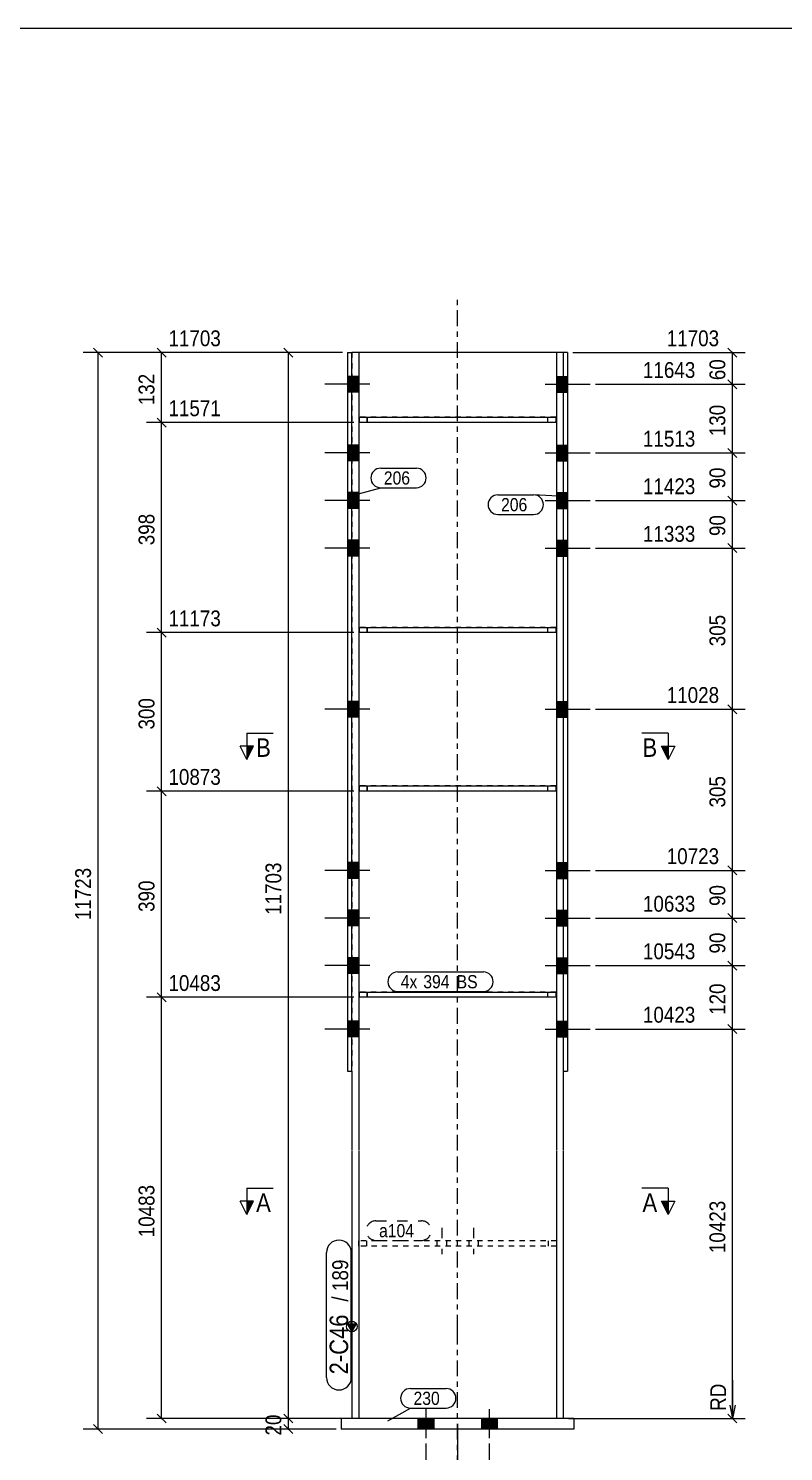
# Model space of a CAD drawing. Header units: millimetres. Extents: x 2 to 579, y 1 to 405.
# Drawn here: x 147.8 to 290.7, y 135.7 to 405 of the extents above; entities that cross this region are included whole.
import ezdxf

# ---------------------------------------------------------------- set-up
doc = ezdxf.new("R2010")
doc.units = ezdxf.units.MM
for name, pattern in [('XKITLINE00', [0]), ('XKITLINE01', [4, 1, -1, 1, -1]), ('XKITLINE02', [4, 2, -2]), ('XKITLINE03', [6, 3, -1, 1, -1])]:
    doc.linetypes.add(name, pattern=pattern)
for name, color, linetype, lineweight in [('Bolt', 3, 'Continuous', 0), ('Dimensions', 7, 'Continuous', 0), ('DrawingSheet', 5, 'Continuous', 0), ('Part', 2, 'Continuous', 0), ('PartMark', 7, 'Continuous', 0), ('Section', 6, 'Continuous', 0)]:
    doc.layers.add(name, color=color, linetype=linetype, lineweight=lineweight)
doc.styles.add('ARIAL', font='ARIAL.TTF')

# ---------------------------------------------------------------- blocks, each defined once
blk = doc.blocks.new('*A5')
at = {"layer": 'Bolt'}
for points in [[(224.53, 141.97), (224.53, 139.97), (221.53, 139.97), (221.53, 141.97)], [(224.53, 141.97), (224.53, 139.97), (221.53, 139.97), (221.53, 141.97)], [(236.53, 141.97), (236.53, 139.97), (233.53, 139.97), (233.53, 141.97)], [(236.53, 141.97), (236.53, 139.97), (233.53, 139.97), (233.53, 141.97)]]:
    blk.add_hatch(color=3, dxfattribs=at).paths.add_polyline_path(points, flags=17)
at = {"layer": 'Bolt', "color": 3, "linetype": 'XKITLINE00', "lineweight": 0}
for p, q in [((223.03, 143.72), (223.03, 138.22)), ((223.03, 143.72), (223.03, 138.22)), ((235.03, 143.72), (235.03, 138.22)), ((235.03, 143.72), (235.03, 138.22)), ((221.53, 141.97), (221.53, 139.97)), ((221.53, 141.97), (221.53, 139.97)), ((224.53, 141.97), (224.53, 139.97)), ((224.53, 141.97), (224.53, 139.97)), ((233.53, 141.97), (233.53, 139.97)), ((233.53, 141.97), (233.53, 139.97)), ((236.53, 141.97), (236.53, 139.97)), ((236.53, 141.97), (236.53, 139.97))]:
    blk.add_line(p, q, dxfattribs=at)
blk = doc.blocks.new('*A6')
at = {"layer": 'Bolt'}
for points in [[(249.03, 336.17), (247.73, 336.17), (247.73, 339.17), (249.03, 339.17)], [(249.03, 336.17), (247.73, 336.17), (247.73, 339.17), (249.03, 339.17)], [(249.83, 336.17), (249.03, 336.17), (249.03, 339.17), (249.83, 339.17)], [(249.83, 336.17), (249.03, 336.17), (249.03, 339.17), (249.83, 339.17)], [(249.03, 323.17), (247.73, 323.17), (247.73, 326.17), (249.03, 326.17)], [(249.03, 323.17), (247.73, 323.17), (247.73, 326.17), (249.03, 326.17)], [(249.83, 323.17), (249.03, 323.17), (249.03, 326.17), (249.83, 326.17)], [(249.83, 323.17), (249.03, 323.17), (249.03, 326.17), (249.83, 326.17)], [(249.03, 314.17), (247.73, 314.17), (247.73, 317.17), (249.03, 317.17)], [(249.03, 314.17), (247.73, 314.17), (247.73, 317.17), (249.03, 317.17)], [(249.83, 314.17), (249.03, 314.17), (249.03, 317.17), (249.83, 317.17)], [(249.83, 314.17), (249.03, 314.17), (249.03, 317.17), (249.83, 317.17)], [(249.03, 305.17), (247.73, 305.17), (247.73, 308.17), (249.03, 308.17)], [(249.03, 305.17), (247.73, 305.17), (247.73, 308.17), (249.03, 308.17)], [(249.83, 305.17), (249.03, 305.17), (249.03, 308.17), (249.83, 308.17)], [(249.83, 305.17), (249.03, 305.17), (249.03, 308.17), (249.83, 308.17)], [(249.03, 274.67), (247.73, 274.67), (247.73, 277.67), (249.03, 277.67)], [(249.03, 274.67), (247.73, 274.67), (247.73, 277.67), (249.03, 277.67)], [(249.83, 274.67), (249.03, 274.67), (249.03, 277.67), (249.83, 277.67)], [(249.83, 274.67), (249.03, 274.67), (249.03, 277.67), (249.83, 277.67)], [(249.03, 244.17), (247.73, 244.17), (247.73, 247.17), (249.03, 247.17)], [(249.03, 244.17), (247.73, 244.17), (247.73, 247.17), (249.03, 247.17)], [(249.83, 244.17), (249.03, 244.17), (249.03, 247.17), (249.83, 247.17)], [(249.83, 244.17), (249.03, 244.17), (249.03, 247.17), (249.83, 247.17)], [(249.03, 235.17), (247.73, 235.17), (247.73, 238.17), (249.03, 238.17)], [(249.03, 235.17), (247.73, 235.17), (247.73, 238.17), (249.03, 238.17)], [(249.83, 235.17), (249.03, 235.17), (249.03, 238.17), (249.83, 238.17)], [(249.83, 235.17), (249.03, 235.17), (249.03, 238.17), (249.83, 238.17)], [(249.03, 226.17), (247.73, 226.17), (247.73, 229.17), (249.03, 229.17)], [(249.03, 226.17), (247.73, 226.17), (247.73, 229.17), (249.03, 229.17)], [(249.83, 226.17), (249.03, 226.17), (249.03, 229.17), (249.83, 229.17)], [(249.83, 226.17), (249.03, 226.17), (249.03, 229.17), (249.83, 229.17)], [(249.03, 214.17), (247.73, 214.17), (247.73, 217.17), (249.03, 217.17)], [(249.03, 214.17), (247.73, 214.17), (247.73, 217.17), (249.03, 217.17)], [(249.83, 214.17), (249.03, 214.17), (249.03, 217.17), (249.83, 217.17)], [(249.83, 214.17), (249.03, 214.17), (249.03, 217.17), (249.83, 217.17)]]:
    blk.add_hatch(color=3, dxfattribs=at).paths.add_polyline_path(points, flags=17)
at = {"layer": 'Bolt', "color": 3, "linetype": 'XKITLINE00', "lineweight": 0}
for p, q in [((245.63, 337.67), (254.13, 337.67)), ((245.63, 337.67), (254.13, 337.67)), ((247.73, 339.17), (249.03, 339.17)), ((247.73, 339.17), (249.03, 339.17)), ((249.03, 339.17), (249.83, 339.17)), ((249.03, 339.17), (249.83, 339.17)), ((247.73, 336.17), (249.03, 336.17)), ((247.73, 336.17), (249.03, 336.17)), ((249.03, 336.17), (249.83, 336.17)), ((249.03, 336.17), (249.83, 336.17)), ((247.73, 326.17), (249.03, 326.17)), ((247.73, 326.17), (249.03, 326.17)), ((249.03, 326.17), (249.83, 326.17)), ((249.03, 326.17), (249.83, 326.17)), ((245.63, 324.67), (254.13, 324.67)), ((245.63, 324.67), (254.13, 324.67)), ((247.73, 323.17), (249.03, 323.17)), ((247.73, 323.17), (249.03, 323.17)), ((249.03, 323.17), (249.83, 323.17)), ((249.03, 323.17), (249.83, 323.17)), ((245.63, 315.67), (254.13, 315.67)), ((245.63, 315.67), (254.13, 315.67)), ((247.73, 317.17), (249.03, 317.17)), ((247.73, 317.17), (249.03, 317.17)), ((249.03, 317.17), (249.83, 317.17)), ((249.03, 317.17), (249.83, 317.17)), ((247.73, 314.17), (249.03, 314.17)), ((247.73, 314.17), (249.03, 314.17)), ((249.03, 314.17), (249.83, 314.17)), ((249.03, 314.17), (249.83, 314.17)), ((247.73, 308.17), (249.03, 308.17)), ((247.73, 308.17), (249.03, 308.17)), ((249.03, 308.17), (249.83, 308.17)), ((249.03, 308.17), (249.83, 308.17)), ((245.63, 306.67), (254.13, 306.67)), ((245.63, 306.67), (254.13, 306.67)), ((247.73, 305.17), (249.03, 305.17)), ((247.73, 305.17), (249.03, 305.17)), ((249.03, 305.17), (249.83, 305.17)), ((249.03, 305.17), (249.83, 305.17)), ((247.73, 277.67), (249.03, 277.67)), ((247.73, 277.67), (249.03, 277.67)), ((249.03, 277.67), (249.83, 277.67)), ((249.03, 277.67), (249.83, 277.67)), ((245.63, 276.17), (254.13, 276.17)), ((245.63, 276.17), (254.13, 276.17)), ((247.73, 274.67), (249.03, 274.67)), ((247.73, 274.67), (249.03, 274.67)), ((249.03, 274.67), (249.83, 274.67)), ((249.03, 274.67), (249.83, 274.67)), ((245.63, 245.67), (254.13, 245.67)), ((245.63, 245.67), (254.13, 245.67)), ((247.73, 247.17), (249.03, 247.17)), ((247.73, 247.17), (249.03, 247.17)), ((249.03, 247.17), (249.83, 247.17)), ((249.03, 247.17), (249.83, 247.17)), ((247.73, 244.17), (249.03, 244.17)), ((247.73, 244.17), (249.03, 244.17)), ((249.03, 244.17), (249.83, 244.17)), ((249.03, 244.17), (249.83, 244.17)), ((247.73, 238.17), (249.03, 238.17)), ((247.73, 238.17), (249.03, 238.17)), ((249.03, 238.17), (249.83, 238.17)), ((249.03, 238.17), (249.83, 238.17)), ((245.63, 236.67), (254.13, 236.67)), ((245.63, 236.67), (254.13, 236.67)), ((247.73, 235.17), (249.03, 235.17)), ((247.73, 235.17), (249.03, 235.17)), ((249.03, 235.17), (249.83, 235.17)), ((249.03, 235.17), (249.83, 235.17)), ((247.73, 229.17), (249.03, 229.17)), ((247.73, 229.17), (249.03, 229.17)), ((249.03, 229.17), (249.83, 229.17)), ((249.03, 229.17), (249.83, 229.17)), ((245.63, 227.67), (254.13, 227.67)), ((245.63, 227.67), (254.13, 227.67)), ((247.73, 226.17), (249.03, 226.17)), ((247.73, 226.17), (249.03, 226.17)), ((249.03, 226.17), (249.83, 226.17)), ((249.03, 226.17), (249.83, 226.17)), ((245.63, 215.67), (254.13, 215.67)), ((245.63, 215.67), (254.13, 215.67)), ((247.73, 217.17), (249.03, 217.17)), ((247.73, 217.17), (249.03, 217.17)), ((249.03, 217.17), (249.83, 217.17)), ((249.03, 217.17), (249.83, 217.17)), ((247.73, 214.17), (249.03, 214.17)), ((247.73, 214.17), (249.03, 214.17)), ((249.03, 214.17), (249.83, 214.17)), ((249.03, 214.17), (249.83, 214.17))]:
    blk.add_line(p, q, dxfattribs=at)
blk = doc.blocks.new('*A7')
at = {"layer": 'Bolt'}
for points in [[(209.03, 336.17), (208.23, 336.17), (208.23, 339.17), (209.03, 339.17)], [(209.03, 336.17), (208.23, 336.17), (208.23, 339.17), (209.03, 339.17)], [(210.33, 336.17), (209.03, 336.17), (209.03, 339.17), (210.33, 339.17)], [(210.33, 336.17), (209.03, 336.17), (209.03, 339.17), (210.33, 339.17)], [(209.03, 323.17), (208.23, 323.17), (208.23, 326.17), (209.03, 326.17)], [(209.03, 323.17), (208.23, 323.17), (208.23, 326.17), (209.03, 326.17)], [(210.33, 323.17), (209.03, 323.17), (209.03, 326.17), (210.33, 326.17)], [(210.33, 323.17), (209.03, 323.17), (209.03, 326.17), (210.33, 326.17)], [(209.03, 314.17), (208.23, 314.17), (208.23, 317.17), (209.03, 317.17)], [(209.03, 314.17), (208.23, 314.17), (208.23, 317.17), (209.03, 317.17)], [(210.33, 314.17), (209.03, 314.17), (209.03, 317.17), (210.33, 317.17)], [(210.33, 314.17), (209.03, 314.17), (209.03, 317.17), (210.33, 317.17)], [(209.03, 305.17), (208.23, 305.17), (208.23, 308.17), (209.03, 308.17)], [(209.03, 305.17), (208.23, 305.17), (208.23, 308.17), (209.03, 308.17)], [(210.33, 305.17), (209.03, 305.17), (209.03, 308.17), (210.33, 308.17)], [(210.33, 305.17), (209.03, 305.17), (209.03, 308.17), (210.33, 308.17)], [(209.03, 274.67), (208.23, 274.67), (208.23, 277.67), (209.03, 277.67)], [(209.03, 274.67), (208.23, 274.67), (208.23, 277.67), (209.03, 277.67)], [(210.33, 274.67), (209.03, 274.67), (209.03, 277.67), (210.33, 277.67)], [(210.33, 274.67), (209.03, 274.67), (209.03, 277.67), (210.33, 277.67)], [(209.03, 244.17), (208.23, 244.17), (208.23, 247.17), (209.03, 247.17)], [(209.03, 244.17), (208.23, 244.17), (208.23, 247.17), (209.03, 247.17)], [(210.33, 244.17), (209.03, 244.17), (209.03, 247.17), (210.33, 247.17)], [(210.33, 244.17), (209.03, 244.17), (209.03, 247.17), (210.33, 247.17)], [(209.03, 235.17), (208.23, 235.17), (208.23, 238.17), (209.03, 238.17)], [(209.03, 235.17), (208.23, 235.17), (208.23, 238.17), (209.03, 238.17)], [(210.33, 235.17), (209.03, 235.17), (209.03, 238.17), (210.33, 238.17)], [(210.33, 235.17), (209.03, 235.17), (209.03, 238.17), (210.33, 238.17)], [(209.03, 226.17), (208.23, 226.17), (208.23, 229.17), (209.03, 229.17)], [(209.03, 226.17), (208.23, 226.17), (208.23, 229.17), (209.03, 229.17)], [(210.33, 226.17), (209.03, 226.17), (209.03, 229.17), (210.33, 229.17)], [(210.33, 226.17), (209.03, 226.17), (209.03, 229.17), (210.33, 229.17)], [(209.03, 214.17), (208.23, 214.17), (208.23, 217.17), (209.03, 217.17)], [(209.03, 214.17), (208.23, 214.17), (208.23, 217.17), (209.03, 217.17)], [(210.33, 214.17), (209.03, 214.17), (209.03, 217.17), (210.33, 217.17)], [(210.33, 214.17), (209.03, 214.17), (209.03, 217.17), (210.33, 217.17)]]:
    blk.add_hatch(color=3, dxfattribs=at).paths.add_polyline_path(points, flags=17)
at = {"layer": 'Bolt', "color": 3, "linetype": 'XKITLINE00', "lineweight": 0}
for p, q in [((212.43, 337.67), (203.93, 337.67)), ((212.43, 337.67), (203.93, 337.67)), ((209.03, 339.17), (208.23, 339.17)), ((209.03, 339.17), (208.23, 339.17)), ((210.33, 339.17), (209.03, 339.17)), ((210.33, 339.17), (209.03, 339.17)), ((209.03, 336.17), (208.23, 336.17)), ((209.03, 336.17), (208.23, 336.17)), ((210.33, 336.17), (209.03, 336.17)), ((210.33, 336.17), (209.03, 336.17)), ((209.03, 326.17), (208.23, 326.17)), ((209.03, 326.17), (208.23, 326.17)), ((210.33, 326.17), (209.03, 326.17)), ((210.33, 326.17), (209.03, 326.17)), ((212.43, 324.67), (203.93, 324.67)), ((212.43, 324.67), (203.93, 324.67)), ((209.03, 323.17), (208.23, 323.17)), ((209.03, 323.17), (208.23, 323.17)), ((210.33, 323.17), (209.03, 323.17)), ((210.33, 323.17), (209.03, 323.17)), ((212.43, 315.67), (203.93, 315.67)), ((212.43, 315.67), (203.93, 315.67)), ((209.03, 317.17), (208.23, 317.17)), ((209.03, 317.17), (208.23, 317.17)), ((210.33, 317.17), (209.03, 317.17)), ((210.33, 317.17), (209.03, 317.17)), ((209.03, 314.17), (208.23, 314.17)), ((209.03, 314.17), (208.23, 314.17)), ((210.33, 314.17), (209.03, 314.17)), ((210.33, 314.17), (209.03, 314.17)), ((209.03, 308.17), (208.23, 308.17)), ((209.03, 308.17), (208.23, 308.17)), ((210.33, 308.17), (209.03, 308.17)), ((210.33, 308.17), (209.03, 308.17)), ((212.43, 306.67), (203.93, 306.67)), ((212.43, 306.67), (203.93, 306.67)), ((209.03, 305.17), (208.23, 305.17)), ((209.03, 305.17), (208.23, 305.17)), ((210.33, 305.17), (209.03, 305.17)), ((210.33, 305.17), (209.03, 305.17)), ((209.03, 277.67), (208.23, 277.67)), ((209.03, 277.67), (208.23, 277.67)), ((210.33, 277.67), (209.03, 277.67)), ((210.33, 277.67), (209.03, 277.67)), ((212.43, 276.17), (203.93, 276.17)), ((212.43, 276.17), (203.93, 276.17)), ((209.03, 274.67), (208.23, 274.67)), ((209.03, 274.67), (208.23, 274.67)), ((210.33, 274.67), (209.03, 274.67)), ((210.33, 274.67), (209.03, 274.67)), ((212.43, 245.67), (203.93, 245.67)), ((212.43, 245.67), (203.93, 245.67)), ((209.03, 247.17), (208.23, 247.17)), ((209.03, 247.17), (208.23, 247.17)), ((210.33, 247.17), (209.03, 247.17)), ((210.33, 247.17), (209.03, 247.17)), ((209.03, 244.17), (208.23, 244.17)), ((209.03, 244.17), (208.23, 244.17)), ((210.33, 244.17), (209.03, 244.17)), ((210.33, 244.17), (209.03, 244.17)), ((209.03, 238.17), (208.23, 238.17)), ((209.03, 238.17), (208.23, 238.17)), ((210.33, 238.17), (209.03, 238.17)), ((210.33, 238.17), (209.03, 238.17)), ((212.43, 236.67), (203.93, 236.67)), ((212.43, 236.67), (203.93, 236.67)), ((209.03, 235.17), (208.23, 235.17)), ((209.03, 235.17), (208.23, 235.17)), ((210.33, 235.17), (209.03, 235.17)), ((210.33, 235.17), (209.03, 235.17)), ((209.03, 229.17), (208.23, 229.17)), ((209.03, 229.17), (208.23, 229.17)), ((210.33, 229.17), (209.03, 229.17)), ((210.33, 229.17), (209.03, 229.17)), ((212.43, 227.67), (203.93, 227.67)), ((212.43, 227.67), (203.93, 227.67)), ((209.03, 226.17), (208.23, 226.17)), ((209.03, 226.17), (208.23, 226.17)), ((210.33, 226.17), (209.03, 226.17)), ((210.33, 226.17), (209.03, 226.17)), ((212.43, 215.67), (203.93, 215.67)), ((212.43, 215.67), (203.93, 215.67)), ((209.03, 217.17), (208.23, 217.17)), ((209.03, 217.17), (208.23, 217.17)), ((210.33, 217.17), (209.03, 217.17)), ((210.33, 217.17), (209.03, 217.17)), ((209.03, 214.17), (208.23, 214.17)), ((209.03, 214.17), (208.23, 214.17)), ((210.33, 214.17), (209.03, 214.17)), ((210.33, 214.17), (209.03, 214.17))]:
    blk.add_line(p, q, dxfattribs=at)
blk = doc.blocks.new('*A8')
at = {"layer": 'Bolt', "color": 3, "linetype": 'XKITLINE02', "lineweight": 0}
for p, q in [((226.03, 178.07), (226.03, 173.07)), ((226.03, 178.07), (226.03, 173.07)), ((232.03, 178.07), (232.03, 173.07)), ((232.03, 178.07), (232.03, 173.07)), ((225.13, 175.57), (225.13, 174.57)), ((225.13, 175.57), (225.13, 174.57)), ((226.93, 175.57), (226.93, 174.57)), ((226.93, 175.57), (226.93, 174.57)), ((231.13, 175.57), (231.13, 174.57)), ((231.13, 175.57), (231.13, 174.57)), ((232.93, 175.57), (232.93, 174.57)), ((232.93, 175.57), (232.93, 174.57))]:
    blk.add_line(p, q, dxfattribs=at)
blk = doc.blocks.new('*A9')
at = {"layer": 'Part'}
blk.add_hatch(color=2, dxfattribs=at).paths.add_polyline_path([(208.23, 159.88), (209.83, 159.88), (209.03, 158.48)], flags=17)
at = {"layer": 'Part', "color": 7, "linetype": 'XKITLINE03', "lineweight": 0}
for p, q in [((229.03, 192.67), (229.03, 353.67)), ((229.03, 158.57), (229.03, 192.57)), ((229.03, 131.97), (229.03, 158.47))]:
    blk.add_line(p, q, dxfattribs=at)
at = {"layer": 'Part', "color": 2, "linetype": 'XKITLINE00', "lineweight": 0}
for p, q in [((249.03, 343.67), (209.03, 343.67)), ((210.33, 343.67), (210.33, 192.67)), ((247.73, 343.67), (247.73, 192.67)), ((209.03, 207.67), (209.03, 192.67)), ((249.03, 207.67), (249.03, 192.67)), ((209.03, 192.57), (209.03, 158.57)), ((210.33, 192.57), (210.33, 158.57)), ((247.73, 192.57), (247.73, 158.57)), ((249.03, 192.57), (249.03, 158.57)), ((209.03, 158.48), (208.23, 159.88)), ((208.23, 159.88), (209.83, 159.88)), ((209.83, 159.88), (209.03, 158.48)), ((209.03, 158.47), (209.03, 141.97)), ((210.33, 158.47), (210.33, 141.97)), ((247.73, 158.47), (247.73, 141.97)), ((249.03, 158.47), (249.03, 141.97))]:
    blk.add_line(p, q, dxfattribs=at)
at = {"layer": 'Part', "color": 7, "linetype": 'XKITLINE01', "lineweight": 0}
for p, q in [((209.03, 343.67), (209.03, 207.67)), ((249.03, 343.67), (249.03, 207.67)), ((249.03, 141.97), (209.03, 141.97))]:
    blk.add_line(p, q, dxfattribs=at)
at = {"layer": 'Part', "color": 2, "linetype": 'XKITLINE00', "lineweight": 0}
blk.add_circle((209.03, 159.38), 1, dxfattribs=at)
blk = doc.blocks.new('*A10')
at = {"layer": 'Part', "color": 2, "linetype": 'XKITLINE00', "lineweight": 0}
for p, q in [((251.03, 141.97), (207.03, 141.97)), ((207.03, 141.97), (207.03, 139.97)), ((251.03, 141.97), (251.03, 139.97)), ((251.03, 139.97), (207.03, 139.97))]:
    blk.add_line(p, q, dxfattribs=at)
blk = doc.blocks.new('*A11')
at = {"layer": 'Part', "color": 2, "linetype": 'XKITLINE00', "lineweight": 0}
for p, q in [((210.43, 222.67), (247.63, 222.67)), ((210.43, 222.67), (210.43, 221.67)), ((247.63, 221.67), (210.43, 221.67)), ((247.63, 222.67), (247.63, 221.67))]:
    blk.add_line(p, q, dxfattribs=at)
at = {"layer": 'Part', "color": 7, "linetype": 'XKITLINE01', "lineweight": 0}
for p, q in [((211.93, 221.67), (211.93, 222.67)), ((246.13, 221.67), (246.13, 222.67))]:
    blk.add_line(p, q, dxfattribs=at)
blk = doc.blocks.new('*A12')
at = {"layer": 'Part', "color": 7, "linetype": 'XKITLINE01', "lineweight": 0}
for p, q in [((247.63, 222.67), (210.43, 222.67)), ((210.43, 221.67), (210.43, 222.67)), ((247.63, 221.67), (210.43, 221.67)), ((211.93, 222.67), (211.93, 221.67)), ((246.13, 221.67), (246.13, 222.67)), ((247.63, 222.67), (247.63, 221.67))]:
    blk.add_line(p, q, dxfattribs=at)
blk = doc.blocks.new('*A13')
at = {"layer": 'Part', "color": 2, "linetype": 'XKITLINE00', "lineweight": 0}
for p, q in [((210.43, 261.67), (247.63, 261.67)), ((210.43, 261.67), (210.43, 260.67)), ((247.63, 261.67), (247.63, 260.67)), ((247.63, 260.67), (210.43, 260.67))]:
    blk.add_line(p, q, dxfattribs=at)
at = {"layer": 'Part', "color": 7, "linetype": 'XKITLINE01', "lineweight": 0}
for p, q in [((211.93, 260.67), (211.93, 261.67)), ((246.13, 260.67), (246.13, 261.67))]:
    blk.add_line(p, q, dxfattribs=at)
blk = doc.blocks.new('*A14')
at = {"layer": 'Part', "color": 7, "linetype": 'XKITLINE01', "lineweight": 0}
for p, q in [((247.63, 261.67), (210.43, 261.67)), ((210.43, 260.67), (210.43, 261.67)), ((211.93, 261.67), (211.93, 260.67)), ((246.13, 260.67), (246.13, 261.67)), ((247.63, 261.67), (247.63, 260.67)), ((247.63, 260.67), (210.43, 260.67))]:
    blk.add_line(p, q, dxfattribs=at)
blk = doc.blocks.new('*A15')
at = {"layer": 'Part', "color": 2, "linetype": 'XKITLINE00', "lineweight": 0}
for p, q in [((210.43, 291.67), (247.63, 291.67)), ((210.43, 291.67), (210.43, 290.67)), ((247.63, 291.67), (247.63, 290.67)), ((247.63, 290.67), (210.43, 290.67))]:
    blk.add_line(p, q, dxfattribs=at)
at = {"layer": 'Part', "color": 7, "linetype": 'XKITLINE01', "lineweight": 0}
for p, q in [((211.93, 290.67), (211.93, 291.67)), ((246.13, 290.67), (246.13, 291.67))]:
    blk.add_line(p, q, dxfattribs=at)
blk = doc.blocks.new('*A16')
at = {"layer": 'Part', "color": 7, "linetype": 'XKITLINE01', "lineweight": 0}
for p, q in [((247.63, 291.67), (210.43, 291.67)), ((210.43, 290.67), (210.43, 291.67)), ((211.93, 291.67), (211.93, 290.67)), ((246.13, 290.67), (246.13, 291.67)), ((247.63, 291.67), (247.63, 290.67)), ((247.63, 290.67), (210.43, 290.67))]:
    blk.add_line(p, q, dxfattribs=at)
blk = doc.blocks.new('*A17')
at = {"layer": 'Part', "color": 2, "linetype": 'XKITLINE00', "lineweight": 0}
for p, q in [((210.43, 331.43), (247.63, 331.43)), ((210.43, 331.43), (210.43, 330.43)), ((247.63, 331.43), (247.63, 330.43)), ((247.63, 330.43), (210.43, 330.43))]:
    blk.add_line(p, q, dxfattribs=at)
at = {"layer": 'Part', "color": 7, "linetype": 'XKITLINE01', "lineweight": 0}
for p, q in [((211.93, 330.43), (211.93, 331.43)), ((246.13, 330.43), (246.13, 331.43))]:
    blk.add_line(p, q, dxfattribs=at)
blk = doc.blocks.new('*A18')
at = {"layer": 'Part', "color": 7, "linetype": 'XKITLINE01', "lineweight": 0}
for p, q in [((247.63, 331.43), (210.43, 331.43)), ((210.43, 330.43), (210.43, 331.43)), ((211.93, 331.43), (211.93, 330.43)), ((246.13, 330.43), (246.13, 331.43)), ((247.63, 331.43), (247.63, 330.43)), ((247.63, 330.43), (210.43, 330.43))]:
    blk.add_line(p, q, dxfattribs=at)
blk = doc.blocks.new('*A19')
at = {"layer": 'Part', "color": 2, "linetype": 'XKITLINE00', "lineweight": 0}
for p, q in [((249.83, 343.67), (249.03, 343.67)), ((249.03, 343.67), (249.03, 207.67)), ((249.83, 343.67), (249.83, 207.67)), ((249.03, 207.67), (249.83, 207.67))]:
    blk.add_line(p, q, dxfattribs=at)
blk = doc.blocks.new('*A20')
at = {"layer": 'Part', "color": 2, "linetype": 'XKITLINE00', "lineweight": 0}
for p, q in [((208.23, 343.67), (209.03, 343.67)), ((208.23, 343.67), (208.23, 207.67)), ((209.03, 207.67), (209.03, 343.67)), ((208.23, 207.67), (209.03, 207.67))]:
    blk.add_line(p, q, dxfattribs=at)
blk = doc.blocks.new('*A21')
at = {"layer": 'Part', "color": 7, "linetype": 'XKITLINE01', "lineweight": 0}
for p, q in [((247.73, 175.57), (210.33, 175.57)), ((210.33, 174.57), (210.33, 175.57)), ((211.83, 175.57), (211.83, 174.57)), ((246.23, 174.57), (246.23, 175.57)), ((247.73, 175.57), (247.73, 174.57)), ((247.73, 174.57), (210.33, 174.57))]:
    blk.add_line(p, q, dxfattribs=at)
blk = doc.blocks.new('*A51')
at = {"layer": 'DrawingSheet', "color": 5, "linetype": 'XKITLINE00', "lineweight": 0}
blk.add_line((579, 405), (5, 405), dxfattribs=at)
blk = doc.blocks.new('*A59')
at = {"layer": 'Dimensions', "color": 7, "linetype": 'XKITLINE00', "lineweight": 0}
for p, q in [((207.23, 343.67), (158.18, 343.67)), ((160.18, 344.52), (161.88, 342.82)), ((161.03, 139.97), (161.03, 343.67)), ((160.18, 140.82), (161.88, 139.12)), ((206.03, 139.97), (158.18, 139.97))]:
    blk.add_line(p, q, dxfattribs=at)
at = {"layer": 'Dimensions', "color": 3}
for p in [(161.03, 343.67), (161.03, 139.97)]:
    blk.add_point(p, dxfattribs=at)
at = {"layer": 'Dimensions', "color": 3, "style": 'ARIAL', "width": 0.85}
blk.add_text('11723', height=3, rotation=90.0002, dxfattribs=at).set_placement((159.68, 236.26))
blk = doc.blocks.new('*A60')
at = {"layer": 'Dimensions', "color": 7, "linetype": 'XKITLINE00', "lineweight": 0}
for p, q in [((196.18, 142.82), (197.88, 141.12)), ((208.03, 141.97), (194.18, 141.97)), ((196.18, 140.82), (197.88, 139.12)), ((197.03, 139.97), (197.03, 141.97)), ((206.03, 139.97), (194.18, 139.97))]:
    blk.add_line(p, q, dxfattribs=at)
at = {"layer": 'Dimensions', "color": 3}
for p in [(197.03, 141.97), (197.03, 139.97)]:
    blk.add_point(p, dxfattribs=at)
at = {"layer": 'Dimensions', "color": 3, "style": 'ARIAL', "width": 0.85}
blk.add_text('20', height=3, rotation=90.0002, dxfattribs=at).set_placement((195.68, 138.75))
blk = doc.blocks.new('*A61')
at = {"layer": 'Dimensions', "color": 7, "linetype": 'XKITLINE00', "lineweight": 0}
for p, q in [((207.23, 343.67), (194.18, 343.67)), ((196.18, 344.52), (197.88, 342.82)), ((197.03, 141.97), (197.03, 343.67)), ((196.18, 142.82), (197.88, 141.12)), ((208.03, 141.97), (194.18, 141.97))]:
    blk.add_line(p, q, dxfattribs=at)
at = {"layer": 'Dimensions', "color": 3}
for p in [(197.03, 343.67), (197.03, 141.97)]:
    blk.add_point(p, dxfattribs=at)
at = {"layer": 'Dimensions', "color": 3, "style": 'ARIAL', "width": 0.85}
blk.add_text('11703', height=3, rotation=90.0002, dxfattribs=at).set_placement((195.68, 237.26))
blk = doc.blocks.new('*A62')
at = {"layer": 'Dimensions', "color": 7, "linetype": 'XKITLINE00', "lineweight": 0}
for p, q in [((209.43, 221.67), (170.18, 221.67)), ((172.18, 222.52), (173.88, 220.82)), ((173.03, 141.97), (173.03, 221.67)), ((172.18, 142.82), (173.88, 141.12)), ((208.03, 141.97), (170.18, 141.97))]:
    blk.add_line(p, q, dxfattribs=at)
at = {"layer": 'Dimensions', "color": 3}
for p in [(173.03, 221.67), (173.03, 141.97)]:
    blk.add_point(p, dxfattribs=at)
at = {"layer": 'Dimensions', "color": 3, "style": 'ARIAL', "width": 0.85}
blk.add_text('10483', height=3, dxfattribs=at).set_placement((174.33, 222.87))
blk.add_text('10483', height=3, rotation=90.0002, dxfattribs=at).set_placement((171.68, 176.26))
blk = doc.blocks.new('*A63')
at = {"layer": 'Dimensions', "color": 7, "linetype": 'XKITLINE00', "lineweight": 0}
for p, q in [((172.18, 261.52), (173.88, 259.82)), ((209.43, 260.67), (170.18, 260.67)), ((173.03, 221.67), (173.03, 260.67)), ((209.43, 221.67), (170.18, 221.67)), ((172.18, 222.52), (173.88, 220.82))]:
    blk.add_line(p, q, dxfattribs=at)
at = {"layer": 'Dimensions', "color": 3}
for p in [(173.03, 260.67), (173.03, 221.67)]:
    blk.add_point(p, dxfattribs=at)
at = {"layer": 'Dimensions', "color": 3, "style": 'ARIAL', "width": 0.85}
blk.add_text('10873', height=3, dxfattribs=at).set_placement((174.33, 261.87))
blk.add_text('390', height=3, rotation=90.0002, dxfattribs=at).set_placement((171.68, 237.83))
blk = doc.blocks.new('*A64')
at = {"layer": 'Dimensions', "color": 7, "linetype": 'XKITLINE00', "lineweight": 0}
for p, q in [((172.18, 291.52), (173.88, 289.82)), ((209.43, 290.67), (170.18, 290.67)), ((173.03, 260.67), (173.03, 290.67)), ((172.18, 261.52), (173.88, 259.82)), ((209.43, 260.67), (170.18, 260.67))]:
    blk.add_line(p, q, dxfattribs=at)
at = {"layer": 'Dimensions', "color": 3}
for p in [(173.03, 290.67), (173.03, 260.67)]:
    blk.add_point(p, dxfattribs=at)
at = {"layer": 'Dimensions', "color": 3, "style": 'ARIAL', "width": 0.85}
blk.add_text('11173', height=3, dxfattribs=at).set_placement((174.33, 291.87))
blk.add_text('300', height=3, rotation=90.0002, dxfattribs=at).set_placement((171.68, 272.34))
blk = doc.blocks.new('*A65')
at = {"layer": 'Dimensions', "color": 7, "linetype": 'XKITLINE00', "lineweight": 0}
for p, q in [((172.18, 331.28), (173.88, 329.58)), ((209.43, 330.43), (170.18, 330.43)), ((173.03, 290.67), (173.03, 330.43)), ((172.18, 291.52), (173.88, 289.82)), ((209.43, 290.67), (170.18, 290.67))]:
    blk.add_line(p, q, dxfattribs=at)
at = {"layer": 'Dimensions', "color": 3}
for p in [(173.03, 330.43), (173.03, 290.67)]:
    blk.add_point(p, dxfattribs=at)
at = {"layer": 'Dimensions', "color": 3, "style": 'ARIAL', "width": 0.85}
blk.add_text('11571', height=3, dxfattribs=at).set_placement((174.33, 331.63))
blk.add_text('398', height=3, rotation=90.0002, dxfattribs=at).set_placement((171.68, 307.21))
blk = doc.blocks.new('*A66')
at = {"layer": 'Dimensions', "color": 7, "linetype": 'XKITLINE00', "lineweight": 0}
for p, q in [((207.23, 343.67), (170.18, 343.67)), ((172.18, 344.52), (173.88, 342.82)), ((173.03, 330.43), (173.03, 343.67)), ((172.18, 331.28), (173.88, 329.58)), ((209.43, 330.43), (170.18, 330.43))]:
    blk.add_line(p, q, dxfattribs=at)
at = {"layer": 'Dimensions', "color": 3}
for p in [(173.03, 343.67), (173.03, 330.43)]:
    blk.add_point(p, dxfattribs=at)
at = {"layer": 'Dimensions', "color": 3, "style": 'ARIAL', "width": 0.85}
blk.add_text('11703', height=3, dxfattribs=at).set_placement((174.33, 344.87))
blk.add_text('132', height=3, rotation=90.0002, dxfattribs=at).set_placement((171.68, 333.71))
blk = doc.blocks.new('*A67')
at = {"layer": 'Dimensions', "color": 7, "linetype": 'XKITLINE00', "lineweight": 0}
for p, q in [((255.13, 215.67), (283.43, 215.67)), ((280.18, 216.52), (281.88, 214.82)), ((281.03, 141.97), (281.03, 215.67)), ((281.03, 149.2), (281.03, 141.97)), ((280.18, 142.82), (281.88, 141.12)), ((280.53, 144.47), (281.03, 141.97)), ((281.53, 144.47), (281.03, 141.97)), ((250.03, 141.97), (283.43, 141.97)), ((250.03, 141.97), (283.43, 141.97))]:
    blk.add_line(p, q, dxfattribs=at)
at = {"layer": 'Dimensions', "color": 3}
for p in [(281.03, 215.67), (281.03, 141.97)]:
    blk.add_point(p, dxfattribs=at)
at = {"layer": 'Dimensions', "color": 7}
blk.add_point((281.03, 141.97), dxfattribs=at)
at = {"layer": 'Dimensions', "color": 3, "style": 'ARIAL', "width": 0.85}
blk.add_text('10423', height=3, dxfattribs=at).set_placement((264.1, 216.87))
for s, p in [('10423', (279.68, 173.26)), ('RD', (279.83, 143.42))]:
    blk.add_text(s, height=3, rotation=90.0002, dxfattribs=at).set_placement(p)
blk = doc.blocks.new('*A68')
at = {"layer": 'Dimensions', "color": 7, "linetype": 'XKITLINE00', "lineweight": 0}
for p, q in [((255.13, 227.67), (283.43, 227.67)), ((280.18, 228.52), (281.88, 226.82)), ((281.03, 215.67), (281.03, 227.67)), ((255.13, 215.67), (283.43, 215.67)), ((280.18, 216.52), (281.88, 214.82))]:
    blk.add_line(p, q, dxfattribs=at)
at = {"layer": 'Dimensions', "color": 3}
for p in [(281.03, 227.67), (281.03, 215.67)]:
    blk.add_point(p, dxfattribs=at)
at = {"layer": 'Dimensions', "color": 3, "style": 'ARIAL', "width": 0.85}
blk.add_text('10543', height=3, dxfattribs=at).set_placement((264.1, 228.87))
blk.add_text('120', height=3, rotation=90.0002, dxfattribs=at).set_placement((279.68, 218.34))
blk = doc.blocks.new('*A69')
at = {"layer": 'Dimensions', "color": 7, "linetype": 'XKITLINE00', "lineweight": 0}
for p, q in [((280.18, 237.52), (281.88, 235.82)), ((255.13, 236.67), (283.43, 236.67)), ((281.03, 227.67), (281.03, 236.67)), ((255.13, 227.67), (283.43, 227.67)), ((280.18, 228.52), (281.88, 226.82))]:
    blk.add_line(p, q, dxfattribs=at)
at = {"layer": 'Dimensions', "color": 3}
for p in [(281.03, 236.67), (281.03, 227.67)]:
    blk.add_point(p, dxfattribs=at)
at = {"layer": 'Dimensions', "color": 3, "style": 'ARIAL', "width": 0.85}
blk.add_text('10633', height=3, dxfattribs=at).set_placement((264.1, 237.87))
blk.add_text('90', height=3, rotation=90.0002, dxfattribs=at).set_placement((279.68, 229.95))
blk = doc.blocks.new('*A70')
at = {"layer": 'Dimensions', "color": 7, "linetype": 'XKITLINE00', "lineweight": 0}
for p, q in [((255.13, 245.67), (283.43, 245.67)), ((280.18, 246.52), (281.88, 244.82)), ((281.03, 236.67), (281.03, 245.67)), ((280.18, 237.52), (281.88, 235.82)), ((255.13, 236.67), (283.43, 236.67))]:
    blk.add_line(p, q, dxfattribs=at)
at = {"layer": 'Dimensions', "color": 3}
for p in [(281.03, 245.67), (281.03, 236.67)]:
    blk.add_point(p, dxfattribs=at)
at = {"layer": 'Dimensions', "color": 3, "style": 'ARIAL', "width": 0.85}
blk.add_text('10723', height=3, dxfattribs=at).set_placement((268.6, 246.87))
blk.add_text('90', height=3, rotation=90.0002, dxfattribs=at).set_placement((279.68, 238.95))
blk = doc.blocks.new('*A71')
at = {"layer": 'Dimensions', "color": 7, "linetype": 'XKITLINE00', "lineweight": 0}
for p, q in [((255.13, 276.17), (283.43, 276.17)), ((280.18, 277.02), (281.88, 275.32)), ((281.03, 245.67), (281.03, 276.17)), ((255.13, 245.67), (283.43, 245.67)), ((280.18, 246.52), (281.88, 244.82))]:
    blk.add_line(p, q, dxfattribs=at)
at = {"layer": 'Dimensions', "color": 3}
for p in [(281.03, 276.17), (281.03, 245.67)]:
    blk.add_point(p, dxfattribs=at)
at = {"layer": 'Dimensions', "color": 3, "style": 'ARIAL', "width": 0.85}
blk.add_text('11028', height=3, dxfattribs=at).set_placement((268.6, 277.37))
blk.add_text('305', height=3, rotation=90.0002, dxfattribs=at).set_placement((279.68, 257.59))
blk = doc.blocks.new('*A72')
at = {"layer": 'Dimensions', "color": 7, "linetype": 'XKITLINE00', "lineweight": 0}
for p, q in [((280.18, 307.52), (281.88, 305.82)), ((255.13, 306.67), (283.43, 306.67)), ((281.03, 276.17), (281.03, 306.67)), ((255.13, 276.17), (283.43, 276.17)), ((280.18, 277.02), (281.88, 275.32))]:
    blk.add_line(p, q, dxfattribs=at)
at = {"layer": 'Dimensions', "color": 3}
for p in [(281.03, 306.67), (281.03, 276.17)]:
    blk.add_point(p, dxfattribs=at)
at = {"layer": 'Dimensions', "color": 3, "style": 'ARIAL', "width": 0.85}
blk.add_text('11333', height=3, dxfattribs=at).set_placement((264.1, 307.87))
blk.add_text('305', height=3, rotation=90.0002, dxfattribs=at).set_placement((279.68, 288.09))
blk = doc.blocks.new('*A73')
at = {"layer": 'Dimensions', "color": 7, "linetype": 'XKITLINE00', "lineweight": 0}
for p, q in [((255.13, 315.67), (283.43, 315.67)), ((280.18, 316.52), (281.88, 314.82)), ((281.03, 306.67), (281.03, 315.67)), ((280.18, 307.52), (281.88, 305.82)), ((255.13, 306.67), (283.43, 306.67))]:
    blk.add_line(p, q, dxfattribs=at)
at = {"layer": 'Dimensions', "color": 3}
for p in [(281.03, 315.67), (281.03, 306.67)]:
    blk.add_point(p, dxfattribs=at)
at = {"layer": 'Dimensions', "color": 3, "style": 'ARIAL', "width": 0.85}
blk.add_text('11423', height=3, dxfattribs=at).set_placement((264.1, 316.87))
blk.add_text('90', height=3, rotation=90.0002, dxfattribs=at).set_placement((279.68, 308.95))
blk = doc.blocks.new('*A74')
at = {"layer": 'Dimensions', "color": 7, "linetype": 'XKITLINE00', "lineweight": 0}
for p, q in [((255.13, 324.67), (283.43, 324.67)), ((280.18, 325.52), (281.88, 323.82)), ((281.03, 315.67), (281.03, 324.67)), ((255.13, 315.67), (283.43, 315.67)), ((280.18, 316.52), (281.88, 314.82))]:
    blk.add_line(p, q, dxfattribs=at)
at = {"layer": 'Dimensions', "color": 3}
for p in [(281.03, 324.67), (281.03, 315.67)]:
    blk.add_point(p, dxfattribs=at)
at = {"layer": 'Dimensions', "color": 3, "style": 'ARIAL', "width": 0.85}
blk.add_text('11513', height=3, dxfattribs=at).set_placement((264.1, 325.87))
blk.add_text('90', height=3, rotation=90.0002, dxfattribs=at).set_placement((279.68, 317.95))
blk = doc.blocks.new('*A75')
at = {"layer": 'Dimensions', "color": 7, "linetype": 'XKITLINE00', "lineweight": 0}
for p, q in [((255.13, 337.67), (283.43, 337.67)), ((280.18, 338.52), (281.88, 336.82)), ((281.03, 324.67), (281.03, 337.67)), ((255.13, 324.67), (283.43, 324.67)), ((280.18, 325.52), (281.88, 323.82))]:
    blk.add_line(p, q, dxfattribs=at)
at = {"layer": 'Dimensions', "color": 3}
for p in [(281.03, 337.67), (281.03, 324.67)]:
    blk.add_point(p, dxfattribs=at)
at = {"layer": 'Dimensions', "color": 3, "style": 'ARIAL', "width": 0.85}
blk.add_text('11643', height=3, dxfattribs=at).set_placement((264.1, 338.87))
blk.add_text('130', height=3, rotation=90.0002, dxfattribs=at).set_placement((279.68, 327.84))
blk = doc.blocks.new('*A76')
at = {"layer": 'Dimensions', "color": 7, "linetype": 'XKITLINE00', "lineweight": 0}
for p, q in [((250.83, 343.67), (283.43, 343.67)), ((280.18, 344.52), (281.88, 342.82)), ((281.03, 337.67), (281.03, 343.67)), ((255.13, 337.67), (283.43, 337.67)), ((280.18, 338.52), (281.88, 336.82))]:
    blk.add_line(p, q, dxfattribs=at)
at = {"layer": 'Dimensions', "color": 3}
for p in [(281.03, 343.67), (281.03, 337.67)]:
    blk.add_point(p, dxfattribs=at)
at = {"layer": 'Dimensions', "color": 3, "style": 'ARIAL', "width": 0.85}
blk.add_text('11703', height=3, dxfattribs=at).set_placement((268.6, 344.87))
blk.add_text('60', height=3, rotation=90.0002, dxfattribs=at).set_placement((279.68, 338.45))
blk = doc.blocks.new('*A77')
at = {"layer": 'Dimensions', "color": 7, "linetype": 'XKITLINE00', "lineweight": 0}
for p, q in [((229.03, 140.97), (229.03, 123.57)), ((223.03, 137.22), (223.03, 123.57)), ((223.88, 126.82), (222.18, 125.12)), ((229.88, 126.82), (228.18, 125.12)), ((223.03, 125.97), (229.03, 125.97))]:
    blk.add_line(p, q, dxfattribs=at)
at = {"layer": 'Dimensions', "color": 3}
for p in [(223.03, 125.97), (229.03, 125.97)]:
    blk.add_point(p, dxfattribs=at)
at = {"layer": 'Dimensions', "color": 3, "style": 'ARIAL', "width": 0.85}
blk.add_text('60', height=3, dxfattribs=at).set_placement((223.8, 127.32))
blk = doc.blocks.new('*A78')
at = {"layer": 'Dimensions', "color": 7, "linetype": 'XKITLINE00', "lineweight": 0}
for p, q in [((229.03, 140.97), (229.03, 123.57)), ((235.03, 137.22), (235.03, 123.57)), ((229.88, 126.82), (228.18, 125.12)), ((235.88, 126.82), (234.18, 125.12)), ((229.03, 125.97), (235.03, 125.97))]:
    blk.add_line(p, q, dxfattribs=at)
at = {"layer": 'Dimensions', "color": 3}
for p in [(229.03, 125.97), (235.03, 125.97)]:
    blk.add_point(p, dxfattribs=at)
at = {"layer": 'Dimensions', "color": 3, "style": 'ARIAL', "width": 0.85}
blk.add_text('60', height=3, dxfattribs=at).set_placement((229.8, 127.32))
blk = doc.blocks.new('*A79')
at = {"layer": 'PartMark', "color": 7, "linetype": 'XKITLINE02', "lineweight": 0}
for p, q in [((213.58, 179.37), (222.2, 179.37)), ((213.58, 175.67), (222.2, 175.67))]:
    blk.add_line(p, q, dxfattribs=at)
for centre, start, end in [((213.58, 177.52), 90, 270), ((222.2, 177.52), 270, 90)]:
    blk.add_arc(centre, 1.85, start, end, dxfattribs=at)
at = {"layer": 'PartMark', "color": 3, "style": 'ARIAL', "width": 0.85}
blk.add_text('a104', height=2.5, dxfattribs=at).set_placement((214.18, 176.27))
blk = doc.blocks.new('*A80')
at = {"layer": 'PartMark', "color": 7, "linetype": 'XKITLINE00', "lineweight": 0}
for p, q in [((214.48, 321.79), (221.24, 321.79)), ((208.42, 316.44), (214.48, 318.09)), ((214.48, 318.09), (221.24, 318.09))]:
    blk.add_line(p, q, dxfattribs=at)
for centre, start, end in [((214.48, 319.94), 90, 270), ((221.24, 319.94), 270, 90)]:
    blk.add_arc(centre, 1.85, start, end, dxfattribs=at)
at = {"layer": 'PartMark', "color": 3, "style": 'ARIAL', "width": 0.85}
blk.add_text('206', height=2.5, dxfattribs=at).set_placement((215.08, 318.69))
blk = doc.blocks.new('*A81')
at = {"layer": 'PartMark', "color": 7, "linetype": 'XKITLINE00', "lineweight": 0}
for p, q in [((236.66, 316.74), (243.42, 316.74)), ((249.22, 316.44), (243.42, 316.74)), ((236.66, 313.04), (243.42, 313.04))]:
    blk.add_line(p, q, dxfattribs=at)
for centre, start, end in [((236.66, 314.89), 90, 270), ((243.42, 314.89), 270, 90)]:
    blk.add_arc(centre, 1.85, start, end, dxfattribs=at)
at = {"layer": 'PartMark', "color": 3, "style": 'ARIAL', "width": 0.85}
blk.add_text('206', height=2.5, dxfattribs=at).set_placement((237.26, 313.64))
blk = doc.blocks.new('*A82')
at = {"layer": 'PartMark', "color": 7, "linetype": 'XKITLINE00', "lineweight": 0}
for p, q in [((220.1, 147.64), (226.86, 147.64)), ((215.86, 141.54), (220.1, 143.94)), ((220.1, 143.94), (226.86, 143.94))]:
    blk.add_line(p, q, dxfattribs=at)
for centre, start, end in [((220.1, 145.79), 90, 270), ((226.86, 145.79), 270, 90)]:
    blk.add_arc(centre, 1.85, start, end, dxfattribs=at)
at = {"layer": 'PartMark', "color": 3, "style": 'ARIAL', "width": 0.85}
blk.add_text('230', height=2.5, dxfattribs=at).set_placement((220.7, 144.54))
blk = doc.blocks.new('*A83')
at = {"layer": 'PartMark', "color": 7, "linetype": 'XKITLINE00', "lineweight": 0}
for p, q in [((204.23, 149.72), (204.23, 173.37)), ((208.93, 149.72), (208.93, 173.37))]:
    blk.add_line(p, q, dxfattribs=at)
for centre, start, end in [((206.58, 173.37), 0, 180), ((206.58, 149.72), 180, 0)]:
    blk.add_arc(centre, 2.35, start, end, dxfattribs=at)
at = {"layer": 'PartMark', "color": 3, "style": 'ARIAL', "width": 0.85}
for s, p in [('189', (208.33, 166.1)), ('/', (208.33, 164.08))]:
    blk.add_text(s, height=3, rotation=90.0002, dxfattribs=at).set_placement(p)
at = {"layer": 'PartMark', "color": 1, "style": 'ARIAL', "width": 0.85}
blk.add_text('2-C46', height=3.5, rotation=90.0002, dxfattribs=at).set_placement((208.33, 150.32))
blk = doc.blocks.new('*A84')
at = {"layer": 'PartMark', "color": 7, "linetype": 'XKITLINE00', "lineweight": 0}
for p, q in [((217.68, 226.47), (233.91, 226.47)), ((217.68, 222.77), (233.91, 222.77))]:
    blk.add_line(p, q, dxfattribs=at)
for centre, start, end in [((217.68, 224.62), 90, 270), ((233.91, 224.62), 270, 90)]:
    blk.add_arc(centre, 1.85, start, end, dxfattribs=at)
at = {"layer": 'PartMark', "color": 3, "style": 'ARIAL', "width": 0.85}
for s, p in [('4x', (218.28, 223.37)), ('394', (222.55, 223.37)), ('BS', (228.86, 223.37))]:
    blk.add_text(s, height=2.5, dxfattribs=at).set_placement(p)
blk = doc.blocks.new('*A85')
at = {"layer": 'Section'}
for points in [[(190.42, 269.17), (189.17, 266.67), (189.17, 269.17)], [(268.88, 269.17), (268.88, 266.67), (267.63, 269.17)]]:
    blk.add_hatch(color=3, dxfattribs=at).paths.add_polyline_path(points, flags=17)
at = {"layer": 'Section', "color": 1, "linetype": 'XKITLINE00', "lineweight": 0}
for p, q in [((189.17, 271.67), (194.17, 271.67)), ((189.17, 271.67), (189.17, 266.67)), ((268.88, 271.67), (263.88, 271.67)), ((268.88, 271.67), (268.88, 266.67))]:
    blk.add_line(p, q, dxfattribs=at)
at = {"layer": 'Section', "color": 3, "linetype": 'XKITLINE00', "lineweight": 0}
for p, q in [((189.17, 266.67), (187.92, 269.17)), ((190.42, 269.17), (187.92, 269.17)), ((189.17, 266.67), (190.42, 269.17)), ((267.63, 269.17), (270.13, 269.17)), ((268.88, 266.67), (267.63, 269.17)), ((270.13, 269.17), (268.88, 266.67))]:
    blk.add_line(p, q, dxfattribs=at)
at = {"layer": 'Section', "color": 7, "style": 'ARIAL', "width": 0.85}
for p in [(190.92, 267.17), (264.02, 267.17)]:
    blk.add_text('B', height=3.5, dxfattribs=at).set_placement(p)
blk = doc.blocks.new('*A86')
at = {"layer": 'Section'}
for points in [[(190.42, 183.07), (189.17, 180.57), (189.17, 183.07)], [(268.88, 183.07), (268.88, 180.57), (267.63, 183.07)]]:
    blk.add_hatch(color=3, dxfattribs=at).paths.add_polyline_path(points, flags=17)
at = {"layer": 'Section', "color": 1, "linetype": 'XKITLINE00', "lineweight": 0}
for p, q in [((189.17, 185.57), (194.17, 185.57)), ((189.17, 185.57), (189.17, 180.57)), ((268.88, 185.57), (263.88, 185.57)), ((268.88, 185.57), (268.88, 180.57))]:
    blk.add_line(p, q, dxfattribs=at)
at = {"layer": 'Section', "color": 3, "linetype": 'XKITLINE00', "lineweight": 0}
for p, q in [((189.17, 180.57), (187.92, 183.07)), ((190.42, 183.07), (187.92, 183.07)), ((189.17, 180.57), (190.42, 183.07)), ((267.63, 183.07), (270.13, 183.07)), ((268.88, 180.57), (267.63, 183.07)), ((270.13, 183.07), (268.88, 180.57))]:
    blk.add_line(p, q, dxfattribs=at)
at = {"layer": 'Section', "color": 7, "style": 'ARIAL', "width": 0.85}
for p in [(190.92, 181.07), (264.02, 181.07)]:
    blk.add_text('A', height=3.5, dxfattribs=at).set_placement(p)

msp = doc.modelspace()

# ---------------------------------------------------------------- block references
at = {"lineweight": 0}
for name in ['*A51', '*A66', '*A76', '*A59', '*A61', '*A20', '*A19', '*A75', '*A7', '*A6', '*A65', '*A17', '*A18', '*A74', '*A80', '*A73', '*A81', '*A72', '*A64', '*A15', '*A16', '*A71', '*A85', '*A63', '*A13', '*A14', '*A70', '*A69', '*A68', '*A84', '*A62', '*A11', '*A12', '*A67', '*A86', '*A79', '*A8', '*A83', '*A21', '*A82', '*A60', '*A5', '*A10', '*A77', '*A78']:
    msp.add_blockref(name, (0, 0), dxfattribs=at)
at = {"layer": 'Part', "lineweight": 0}
msp.add_blockref('*A9', (0, 0), dxfattribs=at)

doc.saveas('drawing.dxf')
